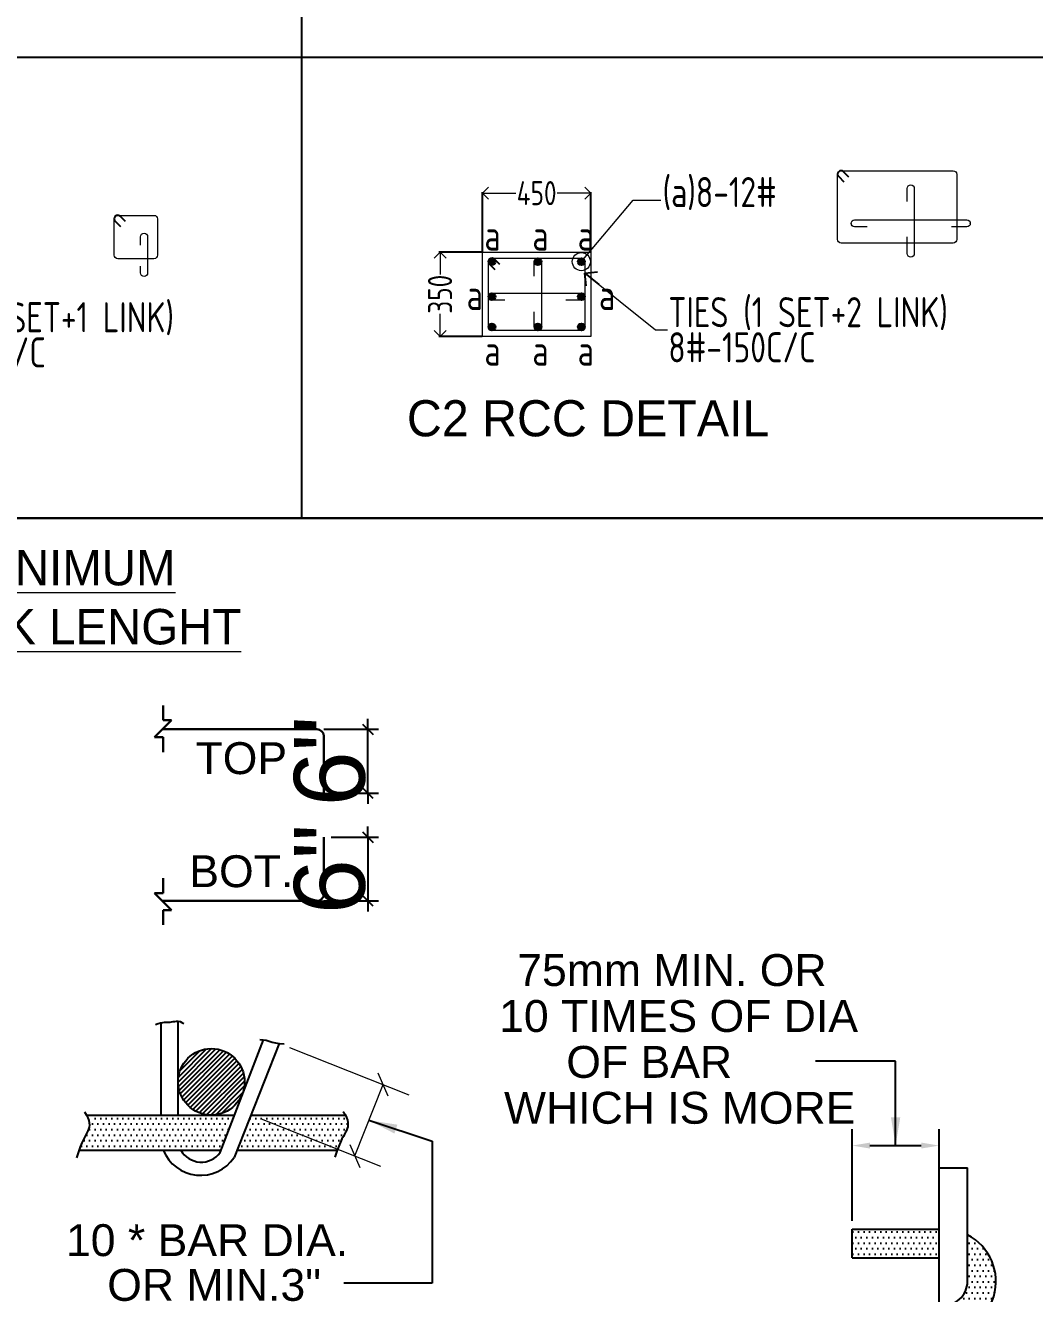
# Model space of a CAD drawing. Header units: millimetres. Extents: x 3470347 to 5996549, y -3470518 to 17149644.
# Drawn here: x 4628689 to 4645448, y 7466968 to 7488036 of the extents above; entities that cross this region are included whole.
import ezdxf

# ---------------------------------------------------------------- set-up
doc = ezdxf.new("R2010")
doc.units = ezdxf.units.MM
doc.header["$MEASUREMENT"] = 0
doc.header["$PDMODE"] = 35
doc.header["$PDSIZE"] = -5
doc.linetypes.add('$AUDIT_BAD_LTYPE8', pattern=[0])
doc.linetypes.add('ACAD_ISO02W100', pattern=[15, 12, -3])
doc.layers.get('0').update_dxf_attribs({"linetype": 'CONTINUOUS', "lineweight": 25})
doc.layers.get('DEFPOINTS').update_dxf_attribs({"linetype": 'CONTINUOUS', "lineweight": 25})
for name, color, linetype, lineweight in [('6 TEXT', 7, 'CONTINUOUS', 25), ('DIMENSION', 11, 'CONTINUOUS', 15), ('rDIMension', 1, 'CONTINUOUS', 18), ('rRCC 2', 40, 'CONTINUOUS', 15), ('rREINF 1', 1, 'CONTINUOUS', 25), ('rREINF 2', 4, 'CONTINUOUS', 25)]:
    doc.layers.add(name, color=color, linetype=linetype, lineweight=lineweight)
doc.layers.add('GF-COL', color=12, linetype='CONTINUOUS')
doc.styles.add('DIM', font='geniso.shx', dxfattribs={"width": 0.85})
doc.styles.get("Standard").update_dxf_attribs({"font": ''})
doc.styles.add('style1', font='arial.ttf', dxfattribs={"height": 8})
doc.styles.add('style2', font='arial.ttf', dxfattribs={"height": 20})
doc.styles.get('Standard').set_extended_font_data('AR CENA')
doc.dimstyles.new('DSC2', dxfattribs={"dimtxt": 8, "dimasz": 3, "dimexe": 3, "dimexo": 2, "dimgap": 0.5, "dimtad": 1, "dimdec": 1, "dimzin": 3, "dimdsep": 46, "dimlunit": 4, "dimtxsty": 'style2', "dimblk": 'OBLIQUE', "dimcen": 1, "dimclrd": 45, "dimclre": 8, "dimclrt": 7, "dimadec": 0, "dimazin": 0, "dimtfac": 1, "dimtdec": 1, "dimtix": 1, "dimtmove": 1, "dimatfit": 3, "dimldrblk": 'OBLIQUE', "dimfxl": 1, "dimtolj": 1, "dimtzin": 0, "dimlwd": -1, "dimlwe": -1, "dimarcsym": 0})
doc.dimstyles.new('ST-150', dxfattribs={"dimscale": 75, "dimtxt": 3, "dimasz": 2, "dimexe": 0.18, "dimexo": 0.0625, "dimgap": 0.2, "dimtad": 0, "dimdec": 0, "dimlfac": 2, "dimzin": 0, "dimdsep": 46, "dimtxsty": 'DIM', "dimblk": 'OPEN90', "dimcen": 0.09, "dimclrd": 256, "dimclrt": 7, "dimadec": 0, "dimazin": 0, "dimtfac": 1, "dimtdec": 0, "dimtofl": 0, "dimtmove": 0, "dimatfit": 3, "dimldrblk": 'OPEN90', "dimfxl": 1, "dimtolj": 1, "dimtzin": 0, "dimlwd": -1, "dimarcsym": 0})
doc.dimstyles.new('ST-25', dxfattribs={"dimscale": 100, "dimtxt": 2.5, "dimasz": 2, "dimexe": 0.18, "dimexo": 0.0625, "dimgap": 0.2, "dimtad": 0, "dimdec": 0, "dimlfac": 0.25, "dimzin": 0, "dimdsep": 46, "dimtxsty": 'DIM', "dimblk": 'OPEN90', "dimcen": 0.09, "dimclrd": 256, "dimclrt": 7, "dimadec": 0, "dimazin": 0, "dimtfac": 1, "dimtdec": 0, "dimtofl": 0, "dimtmove": 0, "dimatfit": 3, "dimldrblk": 'OPEN90', "dimfxl": 1, "dimtolj": 1, "dimtzin": 0, "dimlwd": -1, "dimarcsym": 0})
doc.dimstyles.get("Standard").update_dxf_attribs({"dimtxt": 0.18, "dimasz": 0.18, "dimexe": 0.18, "dimexo": 0.0625, "dimgap": 0.09, "dimtad": 0, "dimtih": 1, "dimtoh": 1, "dimdec": 4, "dimzin": 0, "dimdsep": 46, "dimtxsty": 'Standard', "dimcen": 0.09, "dimadec": 0, "dimazin": 0, "dimtfac": 1, "dimtdec": 4, "dimtofl": 0, "dimtmove": 2, "dimatfit": 3, "dimfxl": 1, "dimtolj": 1, "dimtzin": 0, "dimarcsym": 0})

# ---------------------------------------------------------------- blocks, each defined once
blk = doc.blocks.new('_Oblique')
at = {"color": 0, "linetype": 'ACAD_ISO02W100', "lineweight": -2}
blk.add_line((-0.5, -0.5), (0.5, 0.5), dxfattribs=at)
blk = doc.blocks.new('*D515')
at = {"color": 45, "ltscale": 0.5}
for p, q in [((344290.1, 142366.13), (344290.1, 142369.13)), ((344290.1, 142348.13), (344290.1, 142366.13)), ((344290.1, 142348.13), (344290.1, 142345.13))]:
    blk.add_line(p, q, dxfattribs=at)
at = {"color": 8, "ltscale": 0.5}
for p, q in [((344277.72, 142366.13), (344293.1, 142366.13)), ((344279.72, 142348.13), (344293.1, 142348.13))]:
    blk.add_line(p, q, dxfattribs=at)
at = {"layer": 'DEFPOINTS', "color": 0}
for p in [(344275.72, 142366.13), (344290.1, 142366.13), (344277.72, 142348.13)]:
    blk.add_point(p, dxfattribs=at)
at = {"color": 45, "xscale": 3, "yscale": 3, "zscale": 3}
for p, rotation in [((344290.1, 142366.13), 270), ((344290.1, 142348.13), 90)]:
    blk.add_blockref('_Oblique', p, dxfattribs=dict(at, rotation=rotation))
at = {"color": 7, "insert": (344279.39, 142357.13), "char_height": 20, "attachment_point": 5, "rotation": 90, "style": 'style2'}
blk.add_mtext('\\A1;6"', dxfattribs=at)
blk = doc.blocks.new('*D516')
at = {"color": 45, "ltscale": 0.5}
for p, q in [((344290.1, 142335.67), (344290.1, 142338.67)), ((344290.1, 142335.67), (344290.1, 142317.67)), ((344290.1, 142317.67), (344290.1, 142314.67))]:
    blk.add_line(p, q, dxfattribs=at)
at = {"color": 8, "ltscale": 0.5}
for p, q in [((344279.72, 142335.67), (344293.1, 142335.67)), ((344277.72, 142317.67), (344293.1, 142317.67))]:
    blk.add_line(p, q, dxfattribs=at)
at = {"layer": 'DEFPOINTS', "color": 0}
for p in [(344277.72, 142335.67), (344275.72, 142317.67), (344290.1, 142317.67)]:
    blk.add_point(p, dxfattribs=at)
at = {"color": 45, "xscale": 3, "yscale": 3, "zscale": 3}
for p, rotation in [((344290.1, 142335.67), 270), ((344290.1, 142317.67), 90)]:
    blk.add_blockref('_Oblique', p, dxfattribs=dict(at, rotation=rotation))
at = {"color": 7, "insert": (344279.39, 142326.67), "char_height": 20, "attachment_point": 5, "rotation": 90, "style": 'style2'}
blk.add_mtext('\\A1;6"', dxfattribs=at)
blk = doc.blocks.new('_Open90')
at = {"color": 0, "linetype": 'ByBlock', "lineweight": -2}
for p, q in [((0, 0), (-1, 0)), ((-0.5, 0.5), (0, 0)), ((0, 0), (-0.5, -0.5))]:
    blk.add_line(p, q, dxfattribs=at)
blk = doc.blocks.new('*D553')
at = {"layer": 'DEFPOINTS', "color": 0}
for p in [(4636279, 7484269), (4635575, 7482869), (4636279, 7482869)]:
    blk.add_point(p, dxfattribs=at)
at = {"layer": 'rDIMension', "color": 0, "lineweight": -2}
for p, q in [((4636273, 7484269), (4635557, 7484269)), ((4636273, 7482869), (4635557, 7482869))]:
    blk.add_line(p, q, dxfattribs=at)
at = {"layer": 'rDIMension'}
for p, q in [((4635575, 7484069), (4635575, 7483895)), ((4635575, 7483069), (4635575, 7483242))]:
    blk.add_line(p, q, dxfattribs=at)
at = {"layer": 'rDIMension', "xscale": 200, "yscale": 200, "zscale": 200}
for p, rotation in [((4635575, 7484269), 90), ((4635575, 7482869), 270)]:
    blk.add_blockref('_Open90', p, dxfattribs=dict(at, rotation=rotation))
at = {"layer": 'rDIMension', "color": 7, "insert": (4635575, 7483569), "char_height": 400, "attachment_point": 5, "rotation": 90, "style": 'DIM'}
blk.add_mtext('\\A1;350', dxfattribs=at)
blk = doc.blocks.new('*D554')
at = {"layer": 'DEFPOINTS', "color": 0}
for p in [(4638079, 7485249), (4636279, 7484269), (4638079, 7484269)]:
    blk.add_point(p, dxfattribs=at)
at = {"layer": 'rDIMension', "color": 0, "lineweight": -2}
for p, q in [((4636279, 7484275), (4636279, 7485267)), ((4638079, 7484275), (4638079, 7485267))]:
    blk.add_line(p, q, dxfattribs=at)
at = {"layer": 'rDIMension'}
for p, q in [((4636479, 7485249), (4636836, 7485249)), ((4637879, 7485249), (4637522, 7485249))]:
    blk.add_line(p, q, dxfattribs=at)
at = {"layer": 'rDIMension', "xscale": 200, "yscale": 200, "zscale": 200, "rotation": 180}
blk.add_blockref('_Open90', (4636279, 7485249), dxfattribs=at)
at = {"layer": 'rDIMension', "xscale": 200, "yscale": 200, "zscale": 200}
blk.add_blockref('_Open90', (4638079, 7485249), dxfattribs=at)
at = {"layer": 'rDIMension', "color": 7, "insert": (4637179, 7485249), "char_height": 400, "attachment_point": 5, "style": 'DIM'}
blk.add_mtext('\\A1;450', dxfattribs=at)
blk = doc.blocks.new('T')
at = {"ltscale": 0.25}
h = blk.add_hatch(dxfattribs=at)
h.set_pattern_fill('DOTS', color=256, scale=25, style=0)
h.set_pattern_definition([(0, (364628.7036, 134455.7945), (0.78125, 1.5625), [0, -1.5625])])
h.paths.add_polyline_path([(344212.47, 142257.22), (344211.86, 142255.65), (344211.51, 142252.5), (344210.21, 142251.09), (344210.2, 142251.07), (344209.84, 142250.38), (344208.66, 142247.3), (344248.66, 142247.3), (344252.48, 142257.22)])
h.paths.add_polyline_path([(344281.43, 142247.3), (344281.46, 142247.36), (344282.39, 142250.37), (344283.03, 142251.06), (344284.47, 142254.82), (344284.46, 142255.14), (344284.33, 142255.82), (344284.07, 142256.56), (344283.74, 142257.22), (344257.22, 142257.22), (344253.29, 142247.3)])
h = blk.add_hatch(dxfattribs=at)
h.set_pattern_fill('DOTS', color=256, scale=25, style=0)
h.set_pattern_definition([(0, (364124.6097, 150003.4347), (0.78125, -1.5625), [0, -1.5625])])
h.paths.add_polyline_path([(344386.07, 142203.55), (344386.07, 142195.51), (344451.3, 142195.51), (344451.3, 142195.53, 0.82457), (344459.33, 142223.37), (344459.33, 142210.23, -0.445547), (344451.9, 142203.55)])
h.paths.add_polyline_path([(344451.3, 142216.94), (344451.3, 142224.98), (344426.8, 142224.98), (344426.8, 142216.94)])
at = {"layer": 'GF-COL'}
h = blk.add_hatch(dxfattribs=at)
h.set_pattern_fill('ANSI31', color=6, scale=7.5, style=0)
h.set_pattern_definition([(45, (220759.7722, 92928.574), (-0.6629126074, 0.6629126074), [])])
h.paths.add_polyline_path([(344236.71, 142264.79, 0.906986), (344255.3, 142266.61, 0.906986), (344236.71, 142268.43)])
at = {"color": 2, "linetype": '$AUDIT_BAD_LTYPE8', "lineweight": 30}
for p, q in [((344232.3, 142372.9), (344232.3, 142368.7)), ((344234.7, 142368.7), (344229.9, 142363.9)), ((344232.3, 142368.7), (344234.7, 142368.7)), ((344232.13, 142366.13), (344275.72, 142366.13)), ((344232.3, 142363.9), (344229.9, 142363.9)), ((344232.3, 142359.7), (344232.3, 142363.9)), ((344277.72, 142364.13), (344277.72, 142348.13)), ((344277.72, 142319.67), (344277.72, 142335.67)), ((344232.3, 142324.1), (344232.3, 142319.9)), ((344232.3, 142319.9), (344229.9, 142319.9)), ((344234.7, 142315.1), (344229.9, 142319.9)), ((344232.13, 142317.67), (344275.72, 142317.67)), ((344232.3, 142310.9), (344232.3, 142315.1)), ((344232.3, 142315.1), (344234.7, 142315.1))]:
    blk.add_line(p, q, dxfattribs=at)
at = {"color": 30, "linetype": 'Continuous', "ltscale": 0.25}
for p, q in [((344426.8, 142227.36), (344426.8, 142253.28)), ((344451.3, 142242.32), (344451.3, 142253.28))]:
    blk.add_line(p, q, dxfattribs=at)
at = {"color": 30, "ltscale": 0.25}
blk.add_line((344431.8, 142248.6), (344446.3, 142248.6), dxfattribs=at)
at = {"color": 2, "linetype": '$AUDIT_BAD_LTYPE8', "lineweight": 30}
for centre, start, end in [((344275.72, 142364.13), 0, 90), ((344275.72, 142319.67), 270, 0)]:
    blk.add_arc(centre, 2, start, end, dxfattribs=at)
at = {"color": 30, "ltscale": 0.25}
for points in [[(344431.8, 142249.44), (344431.8, 142247.77), (344426.8, 142248.6)], [(344446.3, 142249.44), (344446.3, 142247.77), (344451.3, 142248.6)]]:
    blk.add_solid(points, dxfattribs=at)
at = {"layer": 'DIMENSION', "color": 7, "lineweight": 9}
for p, q in [((344267.99, 142276.28), (344301.64, 142262.96)), ((344286.42, 142245.67), (344294.4, 142265.83)), ((344260.01, 142256.12), (344293.66, 142242.8))]:
    blk.add_line(p, q, dxfattribs=at)
at = {"layer": 'GF-COL', "color": 5}
for p, q in [((344231.63, 142283.29), (344231.63, 142257.22)), ((344236.51, 142283.7), (344236.51, 142257.22)), ((344248.41, 142246.63), (344260.66, 142278.48)), ((344252.46, 142245.21), (344265.2, 142277.39)), ((344426.8, 142216.94), (344426.8, 142224.98)), ((344426.8, 142224.98), (344451.3, 142224.98)), ((344426.8, 142216.94), (344451.3, 142216.94))]:
    blk.add_line(p, q, dxfattribs=at)
at = {"layer": 'GF-COL', "color": 3}
for p, q in [((344210.68, 142257.22), (344252.48, 142257.22)), ((344257.22, 142257.22), (344283.74, 142257.22)), ((344208.55, 142247.3), (344248.66, 142247.3)), ((344253.29, 142247.3), (344281.49, 142247.3)), ((344451.3, 142242.32), (344459.33, 142242.32)), ((344451.3, 142203.55), (344451.3, 142242.32)), ((344459.33, 142210.23), (344459.33, 142242.32))]:
    blk.add_line(p, q, dxfattribs=at)
at = {"layer": 'GF-COL', "color": 5}
for points in [[(344230.17, 142282.78), (344230.95, 142283.09), (344231.62, 142283.28), (344232.19, 142283.39), (344232.68, 142283.44), (344233.12, 142283.45), (344233.52, 142283.44), (344233.9, 142283.43), (344234.29, 142283.45), (344234.7, 142283.51), (344235.14, 142283.59), (344235.6, 142283.66), (344236.08, 142283.71), (344236.58, 142283.69), (344237.09, 142283.59), (344237.62, 142283.38), (344238.16, 142283.03)], [(344259.62, 142278.57), (344260.55, 142278.5), (344261.4, 142278.33), (344262.23, 142278.09), (344263.1, 142277.83), (344264.06, 142277.58), (344265.16, 142277.39), (344266.47, 142277.3)]]:
    blk.add_lwpolyline(points, dxfattribs=at)
at = {"layer": 'GF-COL', "color": 3}
for points in [[(344210.11, 142258.1), (344210.68, 142257.22), (344211.09, 142256.42), (344211.35, 142255.68), (344211.48, 142255), (344211.5, 142254.38), (344211.43, 142253.79), (344211.28, 142253.24), (344211.07, 142252.72), (344210.82, 142252.22), (344210.53, 142251.68), (344210.2, 142251.07), (344209.82, 142250.33), (344209.39, 142249.42), (344208.92, 142248.29), (344208.4, 142246.88), (344207.83, 142245.15)], [(344283.09, 142258.24), (344283.66, 142257.36), (344284.07, 142256.56), (344284.33, 142255.82), (344284.46, 142255.14), (344284.48, 142254.52), (344284.41, 142253.93), (344284.26, 142253.38), (344284.06, 142252.86), (344283.81, 142252.36), (344283.51, 142251.82), (344283.18, 142251.21), (344282.8, 142250.47), (344282.37, 142249.56), (344281.9, 142248.43), (344281.38, 142247.02), (344280.82, 142245.29)]]:
    blk.add_lwpolyline(points, dxfattribs=at)
blk.add_circle((344245.92, 142266.61), 9.38, dxfattribs=at)
at = {"layer": 'GF-COL', "color": 5}
for centre, radius, start, end in [((344242.9, 142251.58), 11.38, 202.1069, 325.9926), ((344243.07, 142250.58), 6.64, 209.6594, 323.4937), ((344452.61, 142210.23), 14.76, 263.9275, 62.9111), ((344452.61, 142210.23), 6.72, 263.9275, 0)]:
    blk.add_arc(centre, radius, start, end, dxfattribs=at)
at = {"layer": 'DIMENSION', "color": 7, "lineweight": 9, "xscale": 5, "yscale": 5, "zscale": 5}
for p, rotation in [((344294.4, 142265.83), 68.40519299391956), ((344286.42, 142245.67), 248.4051929939196)]:
    blk.add_blockref('_Oblique', p, dxfattribs=dict(at, rotation=rotation))
at = {"color": 72, "linetype": '$AUDIT_BAD_LTYPE8', "lineweight": 18, "insert": (344254.38, 142416.78, -4252.9), "char_height": 10, "attachment_point": 3}
blk.add_mtext('\\pxqc;{\\LMINIMUM \\PHOOK LENGHT}', dxfattribs=at)
at = {"layer": '6 TEXT', "color": 72, "style": 'style1'}
for s, p in [('75mm MIN. OR', (344332.26, 142293.66)), ('10 TIMES OF DIA', (344327.15, 142280.69)), ('OF BAR', (344346.11, 142267.73)), ('WHICH IS MORE', (344328.53, 142254.77)), ('10 * BAR DIA.', (344204.9, 142217.4)), ('OR MIN.3"', (344216.55, 142204.77))]:
    blk.add_text(s, height=9, dxfattribs=at).set_placement(p)
at = {"layer": '6 TEXT', "color": 72, "char_height": 9, "attachment_point": 8, "style": 'style1'}
for s, insert in [('TOP', (344254.38, 142353.36, 4497.41)), ('BOT.', (344254.38, 142321.44, 4497.41))]:
    blk.add_mtext(s, dxfattribs=dict(at, insert=insert))
at = {"ltscale": 0.5}
for base, p1, p2, angle, picture, middle in [((344290.1, 142366.13), (344277.72, 142348.13), (344275.72, 142366.13), 90, '*D515', (344279.39, 142357.13)), ((344290.1, 142317.67), (344277.72, 142335.67), (344275.72, 142317.67), 270, '*D516', (344279.39, 142326.67))]:
    dim = blk.add_linear_dim(base=base, p1=p1, p2=p2, angle=angle, text='6"', dimstyle='DSC2', dxfattribs=at)
    dim.commit()
    dim.dimension.update_dxf_attribs({"geometry": picture, "text_midpoint": middle})
at = {"color": 30, "linetype": '$AUDIT_BAD_LTYPE8'}
for points in [[(344439.05, 142248.6), (344439.05, 142272.41), (344416.41, 142272.41)], [(344290.41, 142255.75), (344308.26, 142249.89), (344308.26, 142209.79), (344283.36, 142209.79)]]:
    blk.add_leader(points, dimstyle='Standard', override={"dimasz": 8, "dimgap": 0.75}, dxfattribs=at)

msp = doc.modelspace()

# ---------------------------------------------------------------- hatches: boundary and pattern name
at = {"layer": 'rREINF 2'}
h = msp.add_hatch(color=256, dxfattribs=at)
h.dxf.hatch_style = 1
h.paths.add_polyline_path([(4636494.25, 7484110.85, 1), (4636378.93, 7484110.85, 1)])
h = msp.add_hatch(color=256, dxfattribs=at)
h.dxf.hatch_style = 1
h.paths.add_polyline_path([(4637143.6, 7484110.85, -1), (4637258.93, 7484110.85, -1)])
h = msp.add_hatch(color=256, dxfattribs=at)
h.dxf.hatch_style = 1
h.paths.add_polyline_path([(4637863.6, 7484110.85, -1), (4637978.93, 7484110.85, -1)])
h = msp.add_hatch(color=256, dxfattribs=at)
h.dxf.hatch_style = 1
h.paths.add_polyline_path([(4636494.25, 7483529.91, 1), (4636378.93, 7483529.91, 1)])
h = msp.add_hatch(color=256, dxfattribs=at)
h.dxf.hatch_style = 1
h.paths.add_polyline_path([(4637863.6, 7483529.91, -1), (4637978.93, 7483529.91, -1)])
h = msp.add_hatch(color=256, dxfattribs=at)
h.dxf.hatch_style = 1
h.paths.add_polyline_path([(4636494.25, 7483026.18, -1), (4636378.93, 7483026.18, -1)])
h = msp.add_hatch(color=256, dxfattribs=at)
h.dxf.hatch_style = 1
h.paths.add_polyline_path([(4637143.6, 7483026.18, 1), (4637258.93, 7483026.18, 1)])
h = msp.add_hatch(color=256, dxfattribs=at)
h.dxf.hatch_style = 1
h.paths.add_polyline_path([(4637863.6, 7483026.18, 1), (4637978.93, 7483026.18, 1)])

# ---------------------------------------------------------------- linework, layer by layer
at = {"elevation": 0}
msp.add_lwpolyline([(4646789.45, 7495164.83), (4633276.17, 7495164.83), (4633276.17, 7479846.86), (4646789.45, 7479846.86)], close=True, dxfattribs=at)
for points in [[(4619762.88, 7487505.84), (4633276.17, 7487505.84)], [(4633276.17, 7487505.84), (4646789.45, 7487505.84)], [(4619762.88, 7479846.86), (4633276.17, 7479846.86)]]:
    msp.add_lwpolyline(points, dxfattribs=at)
at = {"lineweight": 25, "elevation": 0}
msp.add_lwpolyline([(4627348, 7456043.12), (4646789.45, 7456043.12), (4646789.45, 7479846.86), (4627348, 7479846.86)], close=True, dxfattribs=at)
at = {"layer": 'rRCC 2', "color": 1, "elevation": 0}
for points in [[(4642176.04, 7484480.48), (4642176.04, 7485560.48, -0.41421356), (4642236.04, 7485620.48), (4644096.04, 7485620.48, -0.41421356), (4644156.04, 7485560.48), (4644156.04, 7484480.48, -0.41421356), (4644096.04, 7484420.48), (4642236.04, 7484420.48, -0.41421356)], [(4630164.24, 7484220.21), (4630164.24, 7484820.21, -0.41421356), (4630224.24, 7484880.21), (4630824.24, 7484880.21, -0.41421356), (4630884.24, 7484820.21), (4630884.24, 7484220.21, -0.41421356), (4630824.24, 7484160.21), (4630224.24, 7484160.21, -0.41421356)], [(4636378.93, 7483028.52), (4636378.93, 7484108.52, -0.41421356), (4636438.93, 7484168.52), (4637918.93, 7484168.52, -0.41421356), (4637978.93, 7484108.52), (4637978.93, 7483028.52, -0.41421356), (4637918.93, 7482968.52), (4636438.93, 7482968.52, -0.41421356)]]:
    msp.add_lwpolyline(points, format="xyb", close=True, dxfattribs=at)
for points in [[(4643331.21, 7485108.73), (4643331.21, 7485325.48, -0.41421356), (4643391.21, 7485385.48), (4643390.04, 7485385.48, -0.41421356), (4643450.04, 7485325.48), (4643450.04, 7484245.48, -0.41421356), (4643390.04, 7484185.48), (4643391.21, 7484185.48, -0.41421356), (4643331.21, 7484245.48), (4643331.21, 7484522.54)], [(4642670.33, 7484687.5), (4642460.04, 7484687.5, -0.41421356), (4642400.04, 7484747.5), (4642400.04, 7484744.54, -0.41421356), (4642460.04, 7484804.54), (4644320.04, 7484804.54, -0.41421356), (4644380.04, 7484744.54), (4644380.04, 7484747.5, -0.41421356), (4644320.04, 7484687.5), (4644066.01, 7484687.5)], [(4630600.37, 7484382.53), (4630600.37, 7484524.59, -0.41421356), (4630660.37, 7484584.59), (4630659.2, 7484584.59, -0.41421356), (4630719.2, 7484524.59), (4630719.2, 7483924.59, -0.41421356), (4630659.2, 7483864.59), (4630660.37, 7483864.59, -0.41421356), (4630600.37, 7483924.59), (4630600.37, 7484037.13)], [(4637140.1, 7483866.92), (4637140.1, 7484108.52, -0.41421356), (4637200.1, 7484168.52), (4637198.93, 7484168.52, -0.41421356), (4637258.93, 7484108.52), (4637258.93, 7483028.52, -0.41421356), (4637198.93, 7482968.52), (4637200.1, 7482968.52, -0.41421356), (4637140.1, 7483028.52), (4637140.1, 7483279.63)], [(4636649.22, 7483470.54), (4636438.93, 7483470.54, -0.41421356), (4636378.93, 7483530.54), (4636378.93, 7483527.57, -0.41421356), (4636438.93, 7483587.57), (4637918.93, 7483587.57, -0.41421356), (4637978.93, 7483527.57), (4637978.93, 7483530.54, -0.41421356), (4637918.93, 7483470.54), (4637664.9, 7483470.54)]]:
    msp.add_lwpolyline(points, format="xyb", dxfattribs=at)
at = {"layer": 'rRCC 2', "color": 6, "elevation": 0}
msp.add_lwpolyline([(4636278.93, 7482868.52), (4636278.93, 7484268.52), (4638078.93, 7484268.52), (4638078.93, 7482868.52)], close=True, dxfattribs=at)
at = {"layer": 'rREINF 1', "elevation": 0}
for points in [[(4642364.2, 7485516.62), (4642276.09, 7485604.74, 1), (4642194.54, 7485523.19), (4642282.66, 7485435.08)], [(4630352.4, 7484776.35), (4630264.28, 7484864.46, 1), (4630182.74, 7484782.92), (4630270.85, 7484694.8)], [(4636567.09, 7484064.65), (4636478.97, 7484152.77, 1), (4636397.42, 7484071.22), (4636485.54, 7483983.11)]]:
    msp.add_lwpolyline(points, format="xyb", dxfattribs=at)
at = {"layer": 'rREINF 2'}
for centre in [(4636436.59, 7484110.85, 0), (4637201.27, 7484110.85, 0), (4637921.27, 7484110.85, 0), (4636436.59, 7483529.91, 0), (4637921.27, 7483529.91, 0), (4636436.59, 7483026.18, 0), (4637201.27, 7483026.18, 0), (4637921.27, 7483026.18, 0)]:
    msp.add_circle(centre, 57.66, dxfattribs=at)

# ---------------------------------------------------------------- block references
at = {"color": 1, "ltscale": 0.5, "xscale": 58.83624041280731, "yscale": 58.83624041280731, "zscale": 58.83624041280731}
msp.add_blockref('T', (-15622358.79, -899946.01, 0), dxfattribs=at)

# ---------------------------------------------------------------- texts
at = {"layer": 'rDIMension', "color": 7, "char_height": 500, "attachment_point": 4, "line_spacing_factor": 0.7, "style": 'DIM'}
for s, insert in [('\\A1;(a)8-12# ', (4639269.26, 7485241.7, 0)), ('\\A1;a', (4636311.98, 7484545.71, 0)), ('\\A1;a', (4637107.6, 7484545.71, 0)), ('\\A1;a', (4637860.38, 7484545.71, 0)), ('\\A1;a', (4636016.43, 7483558.03, 0)), ('\\A1;a', (4638214.05, 7483558.03, 0)), ('\\A1;TIES (1 SET+2 LINK)\\P8#-150C/C', (4639365.52, 7482979.94, 0)), ('\\A1;TIES (1 SET+1 LINK)\\P8#-150C/C', (4626584.36, 7482895.57, 0)), ('\\A1;a', (4636311.98, 7482634.92, 0)), ('\\A1;a', (4637107.6, 7482634.92, 0)), ('\\A1;a', (4637860.38, 7482634.92, 0))]:
    msp.add_mtext(s, dxfattribs=dict(at, insert=insert))
at = {"layer": 'rRCC 2'}
msp.add_text('C2 RCC DETAIL', height=600, dxfattribs=at).set_placement((4635025.13, 7481208.96, 0))

# ---------------------------------------------------------------- dimensions: what is measured, and where the dimension line sits
at = {"layer": 'rDIMension'}
dim = msp.add_linear_dim(base=(4638078.93, 7485249.01, 0), p1=(4636278.93, 7484268.52, 0), p2=(4638078.93, 7484268.52, 0), dimstyle='ST-25', override={"dimtxt": 4, "dimtxsty": 'DIM'}, dxfattribs=at)
dim.commit()
dim.dimension.update_dxf_attribs({"geometry": '*D554', "text_midpoint": (4637178.93, 7485249.01, 0)})
dim = msp.add_linear_dim(base=(4635574.5, 7482868.52, 0), p1=(4636278.93, 7484268.52, 0), p2=(4636278.93, 7482868.52, 0), angle=90, dimstyle='ST-25', override={"dimtxt": 4}, dxfattribs=at)
dim.commit()
dim.dimension.update_dxf_attribs({"geometry": '*D553', "text_midpoint": (4635574.5, 7483568.52, 0)})

# ---------------------------------------------------------------- leaders
at = {"layer": 'rRCC 2', "annotation_type": 0, "has_hookline": 1, "hookline_direction": 0}
msp.add_leader([(4637921.27, 7484110.85, 0), (4638783.74, 7485131.83, 0), (4639239.26, 7485131.83, 0)], dimstyle='ST-150', override={"dimasz": 4, "dimldrblk": 'Origin'}, dxfattribs=at)
for points, text_width in [([(4637978.93, 7483917.99, 0), (4639150.28, 7482979.94, 0), (4639350.52, 7482979.94, 0)], 4719.46), ([(4624757.77, 7483434.36, 0), (4626369.12, 7482895.57, 0), (4626569.36, 7482895.57, 0)], 4634.46)]:
    msp.add_leader(points, dimstyle='ST-150', override={"dimasz": 4}, dxfattribs=dict(at, text_width=text_width))

doc.saveas('drawing.dxf')
